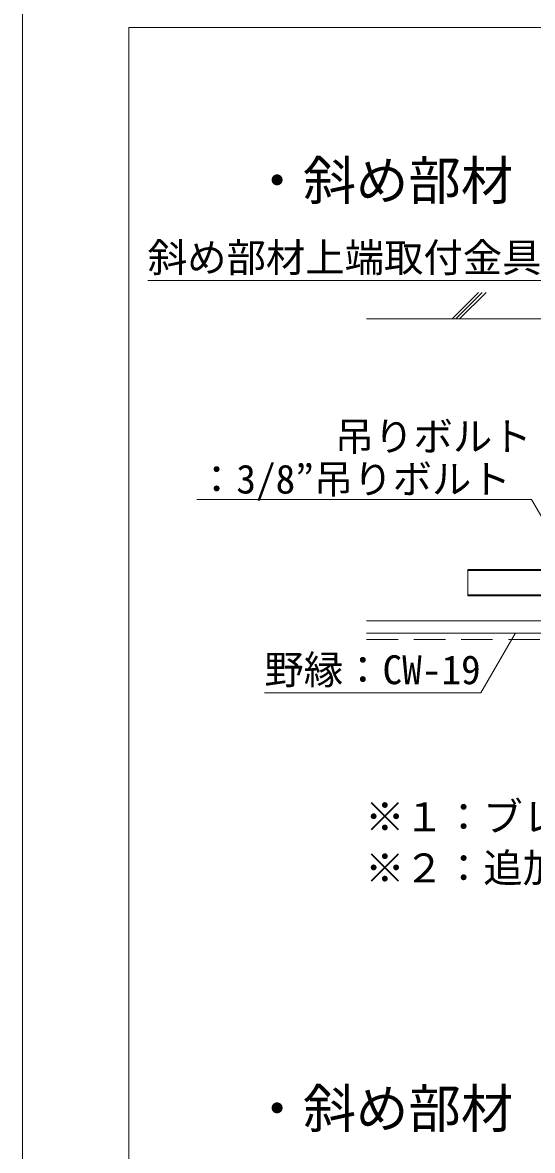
# Model space of a CAD drawing. Units: millimetres, scale not verified. Extents: x -7800 to 7800, y -5578 to 5491.
# Drawn here: x -7800 to -7023, y -14 to 1704 of the extents above; entities that cross this region are included whole.
import ezdxf
from ezdxf.enums import TextEntityAlignment as Align

# ---------------------------------------------------------------- set-up
doc = ezdxf.new("R2010")
doc.units = ezdxf.units.MM
doc.header["$LTSCALE"] = 40
doc.linetypes.add('DASHED1', pattern=[1.8, 1.2, -0.6])
for name, color, linetype, lineweight in [('2-2_野縁受け', 3, 'Continuous', 18), ('2-3_野縁', 7, 'Continuous', 18), ('2-6_文字', 3, 'Continuous', 18), ('2-9_躯体', 4, 'DASHED1', 9), ('2-C_パネル', 4, 'DASHED1', 9), ('F-2_太線１', 3, 'Continuous', 18)]:
    doc.layers.add(name, color=color, linetype=linetype, lineweight=lineweight)
doc.styles.add('ＭＳ ゴシック', font='')
doc.styles.get('ＭＳ ゴシック').set_extended_font_data('MS Gothic')

msp = doc.modelspace()

# ---------------------------------------------------------------- linework, layer by layer
at = {"layer": '2-2_野縁受け'}
for p, q in [((-5971.74, 870.92), (-7121.69, 870.92)), ((-7121.69, 830.92), (-7121.69, 870.92)), ((-7121.69, 869.32), (-5971.74, 869.32)), ((-5971.74, 832.52), (-7121.69, 832.52)), ((-7121.69, 830.92), (-5971.74, 830.92))]:
    msp.add_line(p, q, dxfattribs=at)
at = {"layer": '2-3_野縁', "color": 3}
for p, q in [((-6981.69, 792.92), (-7275.7, 792.92)), ((-7275.7, 773.92), (-4975.17, 773.92))]:
    msp.add_line(p, q, dxfattribs=at)
at = {"layer": '2-6_文字', "color": 7}
for p, q in [((-7009.17, 1310.69), (-7609.17, 1310.69)), ((-7024.24, 977.4), (-7534.24, 977.4)), ((-6996.69, 929.68), (-7024.24, 977.4)), ((-7049.17, 773.66), (-7101.47, 683.08)), ((-7101.47, 683.08), (-7431.47, 683.08))]:
    msp.add_line(p, q, dxfattribs=at)
at = {"layer": '2-9_躯体', "color": 7, "linetype": 'Continuous', "lineweight": 18}
for p, q in [((-7105.06, 1292.76), (-7145.4, 1252.42)), ((-7099.41, 1292.76), (-7139.74, 1252.42)), ((-7093.75, 1292.76), (-7134.09, 1252.42)), ((-7275.7, 1252.42), (-4975.17, 1252.42))]:
    msp.add_line(p, q, dxfattribs=at)
at = {"layer": '2-C_パネル'}
for p, q in [((-7275.7, 773.92), (-4975.17, 773.92)), ((-7275.7, 764.42), (-4975.17, 764.42))]:
    msp.add_line(p, q, dxfattribs=at)
at = {"layer": 'F-2_太線１'}
for p, q in [((-7800, 5485.15), (-7800, -5514.85)), ((-7638.18, 1696.25), (-2068.18, 1696.25)), ((-7638.18, 1696.25), (-7638.18, -4783.77))]:
    msp.add_line(p, q, dxfattribs=at)

# ---------------------------------------------------------------- texts
at = {"layer": '2-6_文字', "style": 'ＭＳ ゴシック'}
for s, p in [('・斜め部材\u3000Ｖ字（１スパン）', (-7452.13, 1416.2)), ('・斜め部材\u3000Ｖ字（２スパン）', (-7452.13, 3.18))]:
    msp.add_text(s, height=58.65, dxfattribs=at).set_placement(p, align=Align.BOTTOM_LEFT)
at = {"layer": '2-6_文字', "color": 7, "style": 'ＭＳ ゴシック'}
for s, p in [('斜め部材上端取付金具', (-7609.17, 1310.69)), ('吊りボルト', (-7324.24, 1038.3)), ('：3/8”吊りボルト', (-7534.24, 973.4)), ('野縁：CW-19', (-7431.47, 683.08)), ('※１：ブレース材下部のビス固定（2本/箇所）', (-7277.88, 459.19)), ('※２：追加野縁受け（野縁受け繋ぎ材）のビス固定（2本/箇所）', (-7277.88, 381.29))]:
    msp.add_text(s, height=43.99, dxfattribs=at).set_placement(p, align=Align.BOTTOM_LEFT)

doc.saveas('drawing.dxf')
